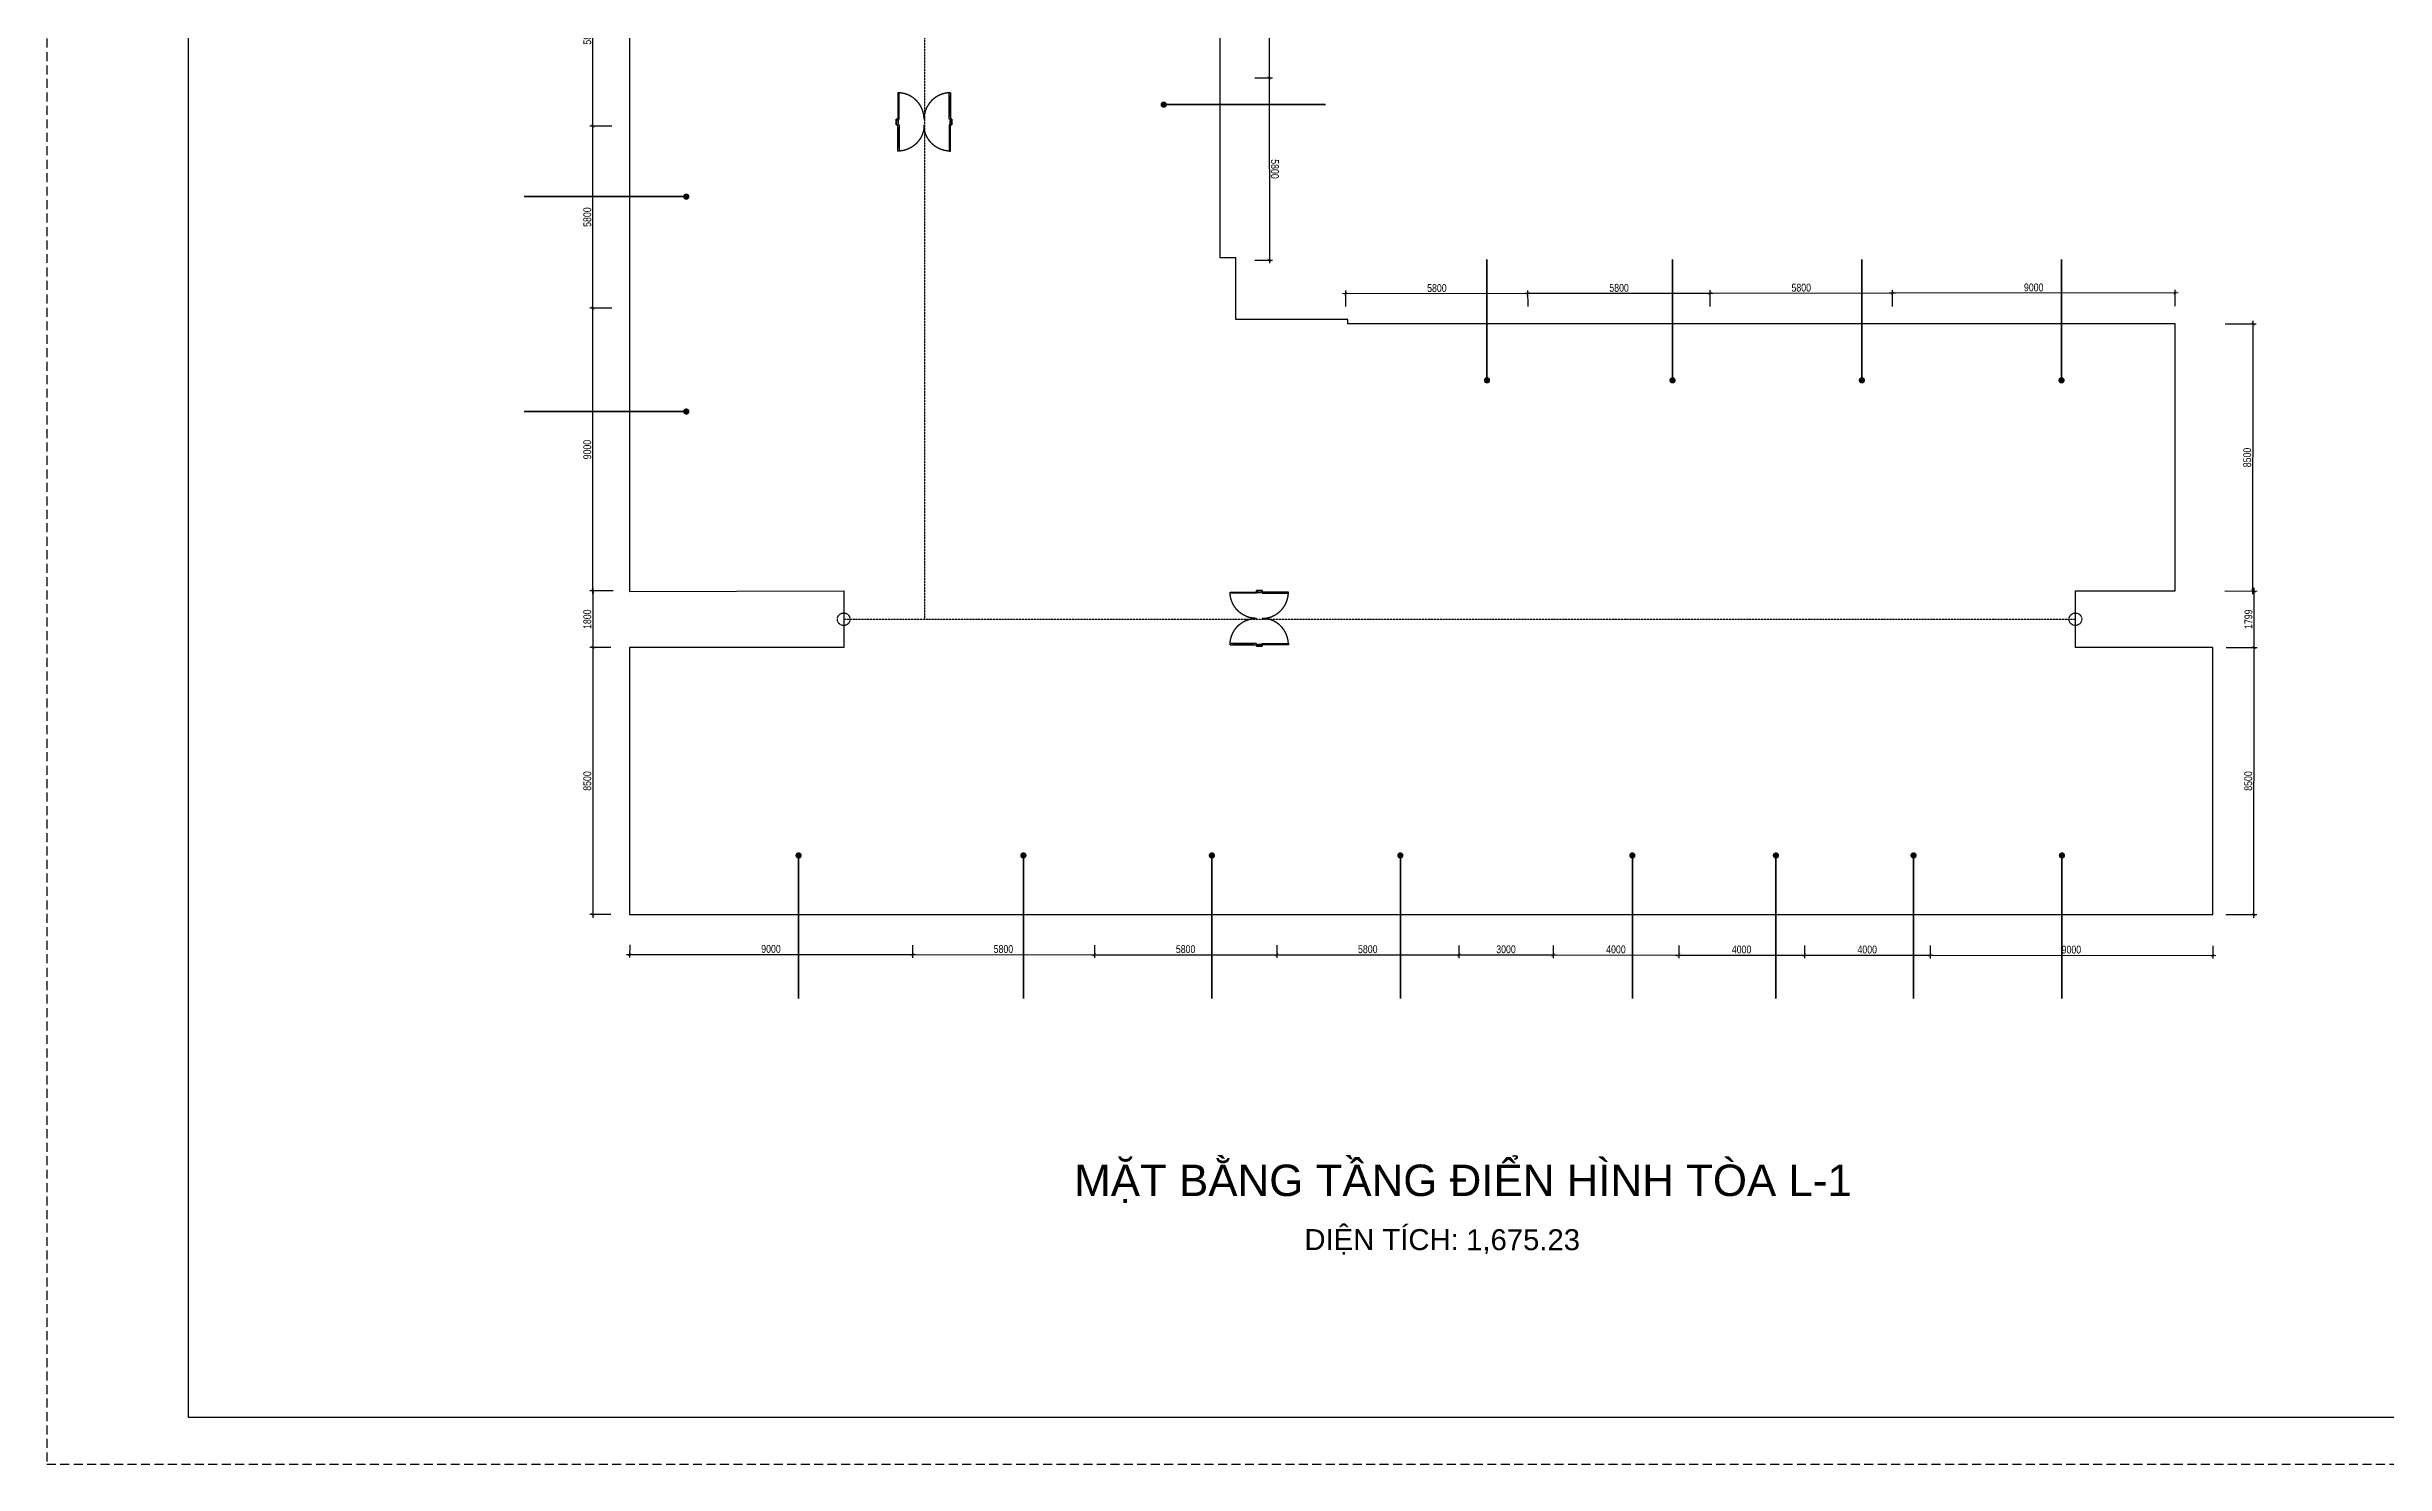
# Model space of a CAD drawing. Header units: millimetres. Extents: x 43 to 148940, y -89269 to -169.
# Drawn here: x 43 to 74492, y -89269 to -44150 of the extents above; entities that cross this region are included whole.
import ezdxf
from ezdxf.enums import TextEntityAlignment as Align

# ---------------------------------------------------------------- set-up
doc = ezdxf.new("R2010")
doc.units = ezdxf.units.MM
doc.linetypes.add('HIDDEN', pattern=[9.525, 6.35, -3.175])
doc.layers.get('0').update_dxf_attribs({"color": 231})
doc.layers.get('DefPoints').update_dxf_attribs({"color": 191})
for name, color, linetype in [('A-DOOR', 142, 'Continuous'), ('MDI-BAO', 1, 'Continuous'), ('S-DIM', 231, 'Continuous')]:
    doc.layers.add(name, color=color, linetype=linetype)
doc.layers.add('A-SHBD', color=7, linetype='Continuous', lineweight=35)
doc.layers.add('A-TEXT', color=255, linetype='Continuous', lineweight=25)
doc.layers.add('MDI-HANHLANG', color=5, linetype='HIDDEN', plot=False)
doc.styles.add('250602-MB CO CAU CĂN HO X1-3A-1$0$style1', font='arial.ttf')
doc.styles.add('VTK_Arial', font='arial.ttf', dxfattribs={"width": 0.8})
doc.dimstyles.new('250602-MB CO CAU CĂN HO X1-3A-1$0$Dim_50', dxfattribs={"dimscale": 50, "dimtxt": 2, "dimasz": 1.5, "dimexe": 1, "dimexo": 0, "dimgap": 1, "dimtad": 1, "dimdec": 0, "dimlfac": -1, "dimzin": 12, "dimdsep": 46, "dimtxsty": '250602-MB CO CAU CĂN HO X1-3A-1$0$style1', "dimblk1": '250602-MB CO CAU CĂN HO X1-3A-1$0$_ARCHTICK', "dimblk2": '250602-MB CO CAU CĂN HO X1-3A-1$0$_ARCHTICK', "dimsah": 1, "dimcen": 1.5, "dimdle": 1.5, "dimclrd": 256, "dimclre": 256, "dimclrt": 2, "dimadec": 1, "dimazin": 3, "dimtm": 1e-09, "dimtfac": 0.416667, "dimtdec": 0, "dimtix": 1, "dimtmove": 2, "dimatfit": 3, "dimfxl": 7, "dimfxlon": 1, "dimtolj": 1, "dimtzin": 0, "dimlwd": -1, "dimlwe": -1, "dimarcsym": 1})
doc.dimstyles.new('A-2.5-DIM100', dxfattribs={"dimscale": 100, "dimtxt": 2.5, "dimasz": 1, "dimexe": 1, "dimexo": 0, "dimgap": 0.5, "dimtad": 1, "dimdec": 0, "dimzin": 12, "dimdsep": 46, "dimtxsty": 'VTK_Arial', "dimblk": 'ARCHTICK', "dimcen": 0, "dimdle": 1, "dimclrd": 256, "dimclre": 256, "dimclrt": 7, "dimadec": 1, "dimazin": 3, "dimtfac": 1, "dimtdec": 0, "dimtmove": 0, "dimatfit": 2, "dimfxl": 20, "dimtolj": 1, "dimtzin": 0, "dimlwd": -1, "dimlwe": -1, "dimarcsym": 0})

# ---------------------------------------------------------------- blocks, each defined once
blk = doc.blocks.new('VTK-A1_BoKhungTen')
at = {"layer": 'DefPoints', "linetype": 'HIDDEN', "ltscale": 0.3}
blk.add_lwpolyline([(0, -594), (840, -594), (840, 0), (0, 0)], close=True, dxfattribs=at)
at = {"layer": 'DefPoints'}
blk.add_lwpolyline([(755, -10), (30, -10), (30, -584), (755, -584)], dxfattribs=at)
blk = doc.blocks.new('*U7')
for p, q in [((-738, -90), (-738, -50)), ((-100, -70), (-738, -70)), ((-100, -90), (-100, -50)), ((-738, -1685), (-738, -1725)), ((-100, -1705), (-738, -1705)), ((-100, -1685), (-100, -1725))]:
    blk.add_line(p, q)
for points in [[(180, 0), (180, -60), (40, -60), (40, -50), (0, -50), (0, 0)], [(0, -50), (0, -90), (-838, -90), (-838, -50)], [(0, -1725), (0, -1685), (-838, -1685), (-838, -1725)], [(180, -1775), (180, -1715), (40, -1715), (40, -1725), (0, -1725), (0, -1775)]]:
    blk.add_lwpolyline(points, close=True)
at = {"linetype": 'HIDDEN', "ltscale": 1000}
for centre, start, end in [((0, -50), 180.00004, 270), ((0, -1725), 90, 179.99996)]:
    blk.add_arc(centre, 838, start, end, dxfattribs=at)
blk = doc.blocks.new('*U8')
for p, q in [((-738, -90), (-738, -50)), ((-100, -70), (-738, -70)), ((-100, -90), (-100, -50)), ((-738, -1685), (-738, -1725)), ((-100, -1705), (-738, -1705)), ((-100, -1685), (-100, -1725))]:
    blk.add_line(p, q)
for points in [[(180, 0), (180, -60), (40, -60), (40, -50), (0, -50), (0, 0)], [(0, -50), (0, -90), (-838, -90), (-838, -50)], [(0, -1725), (0, -1685), (-838, -1685), (-838, -1725)], [(180, -1775), (180, -1715), (40, -1715), (40, -1725), (0, -1725), (0, -1775)]]:
    blk.add_lwpolyline(points, close=True)
at = {"linetype": 'HIDDEN', "ltscale": 1000}
for centre, start, end in [((0, -50), 180.00004, 270), ((0, -1725), 90, 179.99996)]:
    blk.add_arc(centre, 838, start, end, dxfattribs=at)
blk = doc.blocks.new('250602-MB CO CAU CĂN HO X1-3A-1$0$_ARCHTICK')
at = {"color": 0, "linetype": 'ByBlock', "const_width": 0.15}
blk.add_lwpolyline([(-0.5, -0.5), (0.5, 0.5)], dxfattribs=at)
blk = doc.blocks.new('_ArchTick')
at = {"color": 0, "linetype": 'ByBlock', "const_width": 0.15}
blk.add_lwpolyline([(-0.5, -0.5), (0.5, 0.5)], dxfattribs=at)
blk = doc.blocks.new('*D19')
at = {"layer": 'DefPoints', "color": 0, "transparency": 16777216}
for p in [(18079, -61472), (17429, -63272), (18001, -63272)]:
    blk.add_point(p, dxfattribs=at)
at = {"layer": 'S-DIM', "transparency": 16777216}
for p, q in [((18079, -61472), (17329, -61472)), ((17429, -61372), (17429, -63372)), ((18001, -63272), (17329, -63272))]:
    blk.add_line(p, q, dxfattribs=at)
at = {"layer": 'S-DIM', "transparency": 16777216, "xscale": 100, "yscale": 100, "zscale": 100}
for p, rotation in [((17429, -61472), 90), ((17429, -63272), 270)]:
    blk.add_blockref('_ArchTick', p, dxfattribs=dict(at, rotation=rotation))
at = {"layer": 'S-DIM', "color": 7, "transparency": 16777216, "insert": (17252, -62372), "char_height": 250, "attachment_point": 5, "rotation": 90, "style": 'VTK_Arial'}
blk.add_mtext('\\A1;1800', dxfattribs=at)
blk = doc.blocks.new('*D20')
at = {"layer": 'DefPoints', "color": 0, "transparency": 16777216}
for p in [(18001, -63272), (17429, -71772), (18001, -71772)]:
    blk.add_point(p, dxfattribs=at)
at = {"layer": 'S-DIM', "transparency": 16777216}
for p, q in [((18001, -63272), (17329, -63272)), ((17429, -63172), (17429, -71872)), ((18001, -71772), (17329, -71772))]:
    blk.add_line(p, q, dxfattribs=at)
at = {"layer": 'S-DIM', "transparency": 16777216, "xscale": 100, "yscale": 100, "zscale": 100}
for p, rotation in [((17429, -63272), 90), ((17429, -71772), 270)]:
    blk.add_blockref('_ArchTick', p, dxfattribs=dict(at, rotation=rotation))
at = {"layer": 'S-DIM', "color": 7, "transparency": 16777216, "insert": (17252, -67522), "char_height": 250, "attachment_point": 5, "rotation": 90, "style": 'VTK_Arial'}
blk.add_mtext('\\A1;8500', dxfattribs=at)
blk = doc.blocks.new('*D21')
at = {"layer": 'DefPoints', "color": 0, "transparency": 16777216}
for p in [(18601, -72738), (27601, -72743), (27600, -73048)]:
    blk.add_point(p, dxfattribs=at)
at = {"layer": 'S-DIM', "transparency": 16777216}
for p, q in [((18601, -72738), (18600, -73143)), ((27601, -72743), (27600, -73148)), ((18500, -73043), (27700, -73048))]:
    blk.add_line(p, q, dxfattribs=at)
at = {"layer": 'S-DIM', "transparency": 16777216, "xscale": 100, "yscale": 100, "zscale": 100}
for p, rotation in [((18600, -73043), 179.9681690148099), ((27600, -73048), 359.9681690148099)]:
    blk.add_blockref('_ArchTick', p, dxfattribs=dict(at, rotation=rotation))
at = {"layer": 'S-DIM', "color": 7, "transparency": 16777216, "insert": (23100, -72867), "char_height": 250, "attachment_point": 5, "rotation": 359.96817, "style": 'VTK_Arial'}
blk.add_mtext('\\A1;9000', dxfattribs=at)
blk = doc.blocks.new('*D22')
at = {"layer": 'DefPoints', "color": 0, "transparency": 16777216}
for p in [(27601, -72743), (33400, -72746), (33400, -73051)]:
    blk.add_point(p, dxfattribs=at)
at = {"layer": 'S-DIM', "transparency": 16777216}
for p, q in [((27601, -72743), (27600, -73148)), ((33400, -72746), (33400, -73151)), ((27500, -73048), (33500, -73051))]:
    blk.add_line(p, q, dxfattribs=at)
at = {"layer": 'S-DIM', "transparency": 16777216, "xscale": 100, "yscale": 100, "zscale": 100}
for p, rotation in [((27600, -73048), 179.9681690146564), ((33400, -73051), 359.9681690146564)]:
    blk.add_blockref('_ArchTick', p, dxfattribs=dict(at, rotation=rotation))
at = {"layer": 'S-DIM', "color": 7, "transparency": 16777216, "insert": (30500, -72872), "char_height": 250, "attachment_point": 5, "rotation": 359.96817, "style": 'VTK_Arial'}
blk.add_mtext('\\A1;5800', dxfattribs=at)
blk = doc.blocks.new('*D23')
at = {"layer": 'DefPoints', "color": 0, "transparency": 16777216}
for p in [(33400, -72746), (39200, -72749), (39200, -73054)]:
    blk.add_point(p, dxfattribs=at)
at = {"layer": 'S-DIM', "transparency": 16777216}
for p, q in [((33400, -72746), (33400, -73151)), ((39200, -72749), (39200, -73154)), ((33300, -73051), (39300, -73054))]:
    blk.add_line(p, q, dxfattribs=at)
at = {"layer": 'S-DIM', "transparency": 16777216, "xscale": 100, "yscale": 100, "zscale": 100}
for p, rotation in [((33400, -73051), 179.9681690146564), ((39200, -73054), 359.9681690146564)]:
    blk.add_blockref('_ArchTick', p, dxfattribs=dict(at, rotation=rotation))
at = {"layer": 'S-DIM', "color": 7, "transparency": 16777216, "insert": (36300, -72875), "char_height": 250, "attachment_point": 5, "rotation": 359.96817, "style": 'VTK_Arial'}
blk.add_mtext('\\A1;5800', dxfattribs=at)
blk = doc.blocks.new('*D24')
at = {"layer": 'DefPoints', "color": 0, "transparency": 16777216}
for p in [(39200, -72749), (45000, -72753), (45000, -73057)]:
    blk.add_point(p, dxfattribs=at)
at = {"layer": 'S-DIM', "transparency": 16777216}
for p, q in [((39200, -72749), (39200, -73154)), ((45000, -72753), (45000, -73157)), ((39100, -73054), (45100, -73057))]:
    blk.add_line(p, q, dxfattribs=at)
at = {"layer": 'S-DIM', "transparency": 16777216, "xscale": 100, "yscale": 100, "zscale": 100}
for p, rotation in [((39200, -73054), 179.9681690146564), ((45000, -73057), 359.9681690146564)]:
    blk.add_blockref('_ArchTick', p, dxfattribs=dict(at, rotation=rotation))
at = {"layer": 'S-DIM', "color": 7, "transparency": 16777216, "insert": (42100, -72878), "char_height": 250, "attachment_point": 5, "rotation": 359.96817, "style": 'VTK_Arial'}
blk.add_mtext('\\A1;5800', dxfattribs=at)
blk = doc.blocks.new('*D25')
at = {"layer": 'DefPoints', "color": 0, "transparency": 16777216}
for p in [(45000, -72753), (48001, -72754), (48000, -73059)]:
    blk.add_point(p, dxfattribs=at)
at = {"layer": 'S-DIM', "transparency": 16777216}
for p, q in [((45000, -72753), (45000, -73157)), ((48001, -72754), (48000, -73159)), ((44900, -73057), (48100, -73059))]:
    blk.add_line(p, q, dxfattribs=at)
at = {"layer": 'S-DIM', "transparency": 16777216, "xscale": 100, "yscale": 100, "zscale": 100}
for p, rotation in [((45000, -73057), 179.9681690146564), ((48000, -73059), 359.9681690146564)]:
    blk.add_blockref('_ArchTick', p, dxfattribs=dict(at, rotation=rotation))
at = {"layer": 'S-DIM', "color": 7, "transparency": 16777216, "insert": (46500, -72880), "char_height": 250, "attachment_point": 5, "rotation": 359.96817, "style": 'VTK_Arial'}
blk.add_mtext('\\A1;3000', dxfattribs=at)
blk = doc.blocks.new('*D26')
at = {"layer": 'DefPoints', "color": 0, "transparency": 16777216}
for p in [(48001, -72754), (52001, -72756), (52000, -73061)]:
    blk.add_point(p, dxfattribs=at)
at = {"layer": 'S-DIM', "transparency": 16777216}
for p, q in [((48001, -72754), (48000, -73159)), ((52001, -72756), (52000, -73161)), ((47900, -73059), (52100, -73061))]:
    blk.add_line(p, q, dxfattribs=at)
at = {"layer": 'S-DIM', "transparency": 16777216, "xscale": 100, "yscale": 100, "zscale": 100}
for p, rotation in [((48000, -73059), 179.9681690146564), ((52000, -73061), 359.9681690146564)]:
    blk.add_blockref('_ArchTick', p, dxfattribs=dict(at, rotation=rotation))
at = {"layer": 'S-DIM', "color": 7, "transparency": 16777216, "insert": (50000, -72882), "char_height": 250, "attachment_point": 5, "rotation": 359.96817, "style": 'VTK_Arial'}
blk.add_mtext('\\A1;4000', dxfattribs=at)
blk = doc.blocks.new('*D27')
at = {"layer": 'DefPoints', "color": 0, "transparency": 16777216}
for p in [(52001, -72756), (56000, -72759), (56000, -73063)]:
    blk.add_point(p, dxfattribs=at)
at = {"layer": 'S-DIM', "transparency": 16777216}
for p, q in [((52001, -72756), (52000, -73161)), ((56000, -72759), (56000, -73163)), ((51900, -73061), (56100, -73063))]:
    blk.add_line(p, q, dxfattribs=at)
at = {"layer": 'S-DIM', "transparency": 16777216, "xscale": 100, "yscale": 100, "zscale": 100}
for p, rotation in [((52000, -73061), 179.9681690146564), ((56000, -73063), 359.9681690146564)]:
    blk.add_blockref('_ArchTick', p, dxfattribs=dict(at, rotation=rotation))
at = {"layer": 'S-DIM', "color": 7, "transparency": 16777216, "insert": (54000, -72885), "char_height": 250, "attachment_point": 5, "rotation": 359.96817, "style": 'VTK_Arial'}
blk.add_mtext('\\A1;4000', dxfattribs=at)
blk = doc.blocks.new('*D28')
at = {"layer": 'DefPoints', "color": 0, "transparency": 16777216}
for p in [(56000, -72759), (60000, -72761), (60000, -73066)]:
    blk.add_point(p, dxfattribs=at)
at = {"layer": 'S-DIM', "transparency": 16777216}
for p, q in [((56000, -72759), (56000, -73163)), ((60000, -72761), (60000, -73166)), ((55900, -73063), (60100, -73066))]:
    blk.add_line(p, q, dxfattribs=at)
at = {"layer": 'S-DIM', "transparency": 16777216, "xscale": 100, "yscale": 100, "zscale": 100}
for p, rotation in [((56000, -73063), 179.9681690146564), ((60000, -73066), 359.9681690146564)]:
    blk.add_blockref('_ArchTick', p, dxfattribs=dict(at, rotation=rotation))
at = {"layer": 'S-DIM', "color": 7, "transparency": 16777216, "insert": (58000, -72887), "char_height": 250, "attachment_point": 5, "rotation": 359.96817, "style": 'VTK_Arial'}
blk.add_mtext('\\A1;4000', dxfattribs=at)
blk = doc.blocks.new('*D29')
at = {"layer": 'DefPoints', "color": 0, "transparency": 16777216}
for p in [(60000, -72761), (69000, -72766), (69000, -73071)]:
    blk.add_point(p, dxfattribs=at)
at = {"layer": 'S-DIM', "transparency": 16777216}
for p, q in [((60000, -72761), (60000, -73166)), ((69000, -72766), (69000, -73171)), ((59900, -73066), (69100, -73071))]:
    blk.add_line(p, q, dxfattribs=at)
at = {"layer": 'S-DIM', "transparency": 16777216, "xscale": 100, "yscale": 100, "zscale": 100}
for p, rotation in [((60000, -73066), 179.9681690146564), ((69000, -73071), 359.9681690146564)]:
    blk.add_blockref('_ArchTick', p, dxfattribs=dict(at, rotation=rotation))
at = {"layer": 'S-DIM', "color": 7, "transparency": 16777216, "insert": (64500, -72890), "char_height": 250, "attachment_point": 5, "rotation": 359.96817, "style": 'VTK_Arial'}
blk.add_mtext('\\A1;9000', dxfattribs=at)
blk = doc.blocks.new('*D30')
at = {"layer": 'DefPoints', "color": 0, "transparency": 16777216}
for p in [(69429, -63272), (70315, -63273), (69419, -71772)]:
    blk.add_point(p, dxfattribs=at)
at = {"layer": 'S-DIM', "transparency": 16777216}
for p, q in [((69429, -63272), (70415, -63273)), ((70305, -71873), (70315, -63173)), ((69419, -71772), (70405, -71773))]:
    blk.add_line(p, q, dxfattribs=at)
at = {"layer": 'S-DIM', "transparency": 16777216, "xscale": 100, "yscale": 100, "zscale": 100}
for p, rotation in [((70315, -63273), 89.93259323147953), ((70305, -71773), 269.9325932314796)]:
    blk.add_blockref('_ArchTick', p, dxfattribs=dict(at, rotation=rotation))
at = {"layer": 'S-DIM', "color": 7, "transparency": 16777216, "insert": (70132, -67522), "char_height": 250, "attachment_point": 5, "rotation": 89.93259, "style": 'VTK_Arial'}
blk.add_mtext('\\A1;8500', dxfattribs=at)
blk = doc.blocks.new('*D31')
at = {"layer": 'DefPoints', "color": 0, "transparency": 16777216}
for p in [(69431, -61473), (70317, -61474), (69429, -63272)]:
    blk.add_point(p, dxfattribs=at)
at = {"layer": 'S-DIM', "transparency": 16777216}
for p, q in [((69431, -61473), (70417, -61474)), ((70315, -63373), (70317, -61374)), ((69429, -63272), (70415, -63273))]:
    blk.add_line(p, q, dxfattribs=at)
at = {"layer": 'S-DIM', "transparency": 16777216, "xscale": 100, "yscale": 100, "zscale": 100}
for p, rotation in [((70317, -61474), 89.9325932316717), ((70315, -63273), 269.9325932316717)]:
    blk.add_blockref('_ArchTick', p, dxfattribs=dict(at, rotation=rotation))
at = {"layer": 'S-DIM', "color": 7, "transparency": 16777216, "insert": (70138, -62373), "char_height": 250, "attachment_point": 5, "rotation": 89.93259, "style": 'VTK_Arial'}
blk.add_mtext('\\A1;1799', dxfattribs=at)
blk = doc.blocks.new('*D32')
at = {"layer": 'DefPoints', "color": 0, "transparency": 16777216}
for p in [(69396, -52973), (70282, -52974), (69386, -61473)]:
    blk.add_point(p, dxfattribs=at)
at = {"layer": 'S-DIM', "transparency": 16777216}
for p, q in [((69396, -52973), (70382, -52974)), ((70272, -61574), (70282, -52874)), ((69386, -61473), (70372, -61474))]:
    blk.add_line(p, q, dxfattribs=at)
at = {"layer": 'S-DIM', "transparency": 16777216, "xscale": 100, "yscale": 100, "zscale": 100}
for p, rotation in [((70282, -52974), 89.93259323167192), ((70272, -61474), 269.9325932316719)]:
    blk.add_blockref('_ArchTick', p, dxfattribs=dict(at, rotation=rotation))
at = {"layer": 'S-DIM', "color": 7, "transparency": 16777216, "insert": (70099, -57224), "char_height": 250, "attachment_point": 5, "rotation": 89.93259, "style": 'VTK_Arial'}
blk.add_mtext('\\A1;8500', dxfattribs=at)
blk = doc.blocks.new('*D33')
at = {"layer": 'DefPoints', "color": 0, "transparency": 16777216}
for p in [(58800, -51993), (58801, -52420), (67801, -52410)]:
    blk.add_point(p, dxfattribs=at)
at = {"layer": 'S-DIM', "transparency": 16777216}
for p, q in [((67900, -51983), (58700, -51993)), ((58801, -52420), (58800, -51893)), ((67801, -52410), (67800, -51883))]:
    blk.add_line(p, q, dxfattribs=at)
at = {"layer": 'S-DIM', "transparency": 16777216, "xscale": 99.99999999999999, "yscale": 99.99999999999999, "zscale": 99.99999999999999}
for p, rotation in [((58800, -51993), 180.0636619510385), ((67800, -51983), 0.06366195103847616)]:
    blk.add_blockref('_ArchTick', p, dxfattribs=dict(at, rotation=rotation))
at = {"layer": 'S-DIM', "color": 7, "transparency": 16777216, "insert": (63300, -51811), "char_height": 250, "attachment_point": 5, "rotation": 0.06366, "style": 'VTK_Arial'}
blk.add_mtext('\\A1;9000', dxfattribs=at)
blk = doc.blocks.new('*D34')
at = {"layer": 'DefPoints', "color": 0, "transparency": 16777216}
for p in [(53000, -52000), (53001, -52420), (58801, -52420)]:
    blk.add_point(p, dxfattribs=at)
at = {"layer": 'S-DIM', "transparency": 16777216}
for p, q in [((58900, -51993), (52900, -52000)), ((53001, -52420), (53000, -51900)), ((58801, -52420), (58800, -51893))]:
    blk.add_line(p, q, dxfattribs=at)
at = {"layer": 'S-DIM', "transparency": 16777216, "xscale": 99.99999999999999, "yscale": 99.99999999999999, "zscale": 99.99999999999999}
for p, rotation in [((53000, -52000), 180.0636619510384), ((58800, -51993), 0.06366195103847616)]:
    blk.add_blockref('_ArchTick', p, dxfattribs=dict(at, rotation=rotation))
at = {"layer": 'S-DIM', "color": 7, "transparency": 16777216, "insert": (55900, -51819), "char_height": 250, "attachment_point": 5, "rotation": 0.06366, "style": 'VTK_Arial'}
blk.add_mtext('\\A1;5800', dxfattribs=at)
blk = doc.blocks.new('*D35')
at = {"layer": 'DefPoints', "color": 0, "transparency": 16777216}
for p in [(47200, -52006), (47201, -52420), (53001, -52420)]:
    blk.add_point(p, dxfattribs=at)
at = {"layer": 'S-DIM', "transparency": 16777216}
for p, q in [((53100, -52000), (47100, -52006)), ((47201, -52420), (47200, -51906)), ((53001, -52420), (53000, -51900))]:
    blk.add_line(p, q, dxfattribs=at)
at = {"layer": 'S-DIM', "transparency": 16777216, "xscale": 99.99999999999999, "yscale": 99.99999999999999, "zscale": 99.99999999999999}
for p, rotation in [((47200, -52006), 180.0636619510384), ((53000, -52000), 0.06366195103847616)]:
    blk.add_blockref('_ArchTick', p, dxfattribs=dict(at, rotation=rotation))
at = {"layer": 'S-DIM', "color": 7, "transparency": 16777216, "insert": (50100, -51825), "char_height": 250, "attachment_point": 5, "rotation": 0.06366, "style": 'VTK_Arial'}
blk.add_mtext('\\A1;5800', dxfattribs=at)
blk = doc.blocks.new('*D36')
at = {"layer": 'DefPoints', "color": 0, "transparency": 16777216}
for p in [(41400, -52013), (41401, -52420), (47201, -52420)]:
    blk.add_point(p, dxfattribs=at)
at = {"layer": 'S-DIM', "transparency": 16777216}
for p, q in [((47300, -52006), (41300, -52013)), ((41401, -52420), (41400, -51913)), ((47201, -52420), (47200, -51906))]:
    blk.add_line(p, q, dxfattribs=at)
at = {"layer": 'S-DIM', "transparency": 16777216, "xscale": 99.99999999999999, "yscale": 99.99999999999999, "zscale": 99.99999999999999}
for p, rotation in [((41400, -52013), 180.0636619510384), ((47200, -52006), 0.06366195103847616)]:
    blk.add_blockref('_ArchTick', p, dxfattribs=dict(at, rotation=rotation))
at = {"layer": 'S-DIM', "color": 7, "transparency": 16777216, "insert": (44300, -51832), "char_height": 250, "attachment_point": 5, "rotation": 0.06366, "style": 'VTK_Arial'}
blk.add_mtext('\\A1;5800', dxfattribs=at)
blk = doc.blocks.new('*D42')
at = {"layer": 'DefPoints', "color": 0, "transparency": 16777216}
for p in [(38498, -39341), (38501, -45141), (38962, -45141)]:
    blk.add_point(p, dxfattribs=at)
at = {"layer": 'S-DIM', "transparency": 16777216}
for p, q in [((38498, -39341), (39059, -39341)), ((38959, -39241), (38963, -45241)), ((38501, -45141), (39062, -45141))]:
    blk.add_line(p, q, dxfattribs=at)
at = {"layer": 'S-DIM', "transparency": 16777216, "xscale": 100, "yscale": 100, "zscale": 100}
for p, rotation in [((38959, -39341), 90.03183098534367), ((38962, -45141), 270.0318309853437)]:
    blk.add_blockref('_ArchTick', p, dxfattribs=dict(at, rotation=rotation))
at = {"layer": 'S-DIM', "color": 7, "transparency": 16777216, "insert": (39139, -42241), "char_height": 250, "attachment_point": 5, "rotation": 270.03183, "style": 'VTK_Arial'}
blk.add_mtext('\\A1;5800', dxfattribs=at)
blk = doc.blocks.new('*D43')
at = {"layer": 'DefPoints', "color": 0, "transparency": 16777216}
for p in [(38501, -45141), (38504, -50941), (38966, -50941)]:
    blk.add_point(p, dxfattribs=at)
at = {"layer": 'S-DIM', "transparency": 16777216}
for p, q in [((38501, -45141), (39062, -45141)), ((38962, -45041), (38966, -51041)), ((38504, -50941), (39066, -50941))]:
    blk.add_line(p, q, dxfattribs=at)
at = {"layer": 'S-DIM', "transparency": 16777216, "xscale": 100, "yscale": 100, "zscale": 100}
for p, rotation in [((38962, -45141), 90.03183098534367), ((38966, -50941), 270.0318309853437)]:
    blk.add_blockref('_ArchTick', p, dxfattribs=dict(at, rotation=rotation))
at = {"layer": 'S-DIM', "color": 7, "transparency": 16777216, "insert": (39142, -48041), "char_height": 250, "attachment_point": 5, "rotation": 270.03183, "style": 'VTK_Arial'}
blk.add_mtext('\\A1;5800', dxfattribs=at)
blk = doc.blocks.new('*D72')
at = {"layer": 'DefPoints', "color": 0, "transparency": 16777216}
for p in [(17429, -52472), (18034, -52472), (18079, -61472)]:
    blk.add_point(p, dxfattribs=at)
at = {"layer": 'S-DIM', "transparency": 16777216}
for p, q in [((18034, -52472), (17329, -52472)), ((17429, -61572), (17429, -52372)), ((18079, -61472), (17329, -61472))]:
    blk.add_line(p, q, dxfattribs=at)
at = {"layer": 'S-DIM', "transparency": 16777216, "xscale": 100, "yscale": 100, "zscale": 100}
for p, rotation in [((17429, -52472), 90), ((17429, -61472), 270)]:
    blk.add_blockref('_ArchTick', p, dxfattribs=dict(at, rotation=rotation))
at = {"layer": 'S-DIM', "color": 7, "transparency": 16777216, "insert": (17252, -56972), "char_height": 250, "attachment_point": 5, "rotation": 90, "style": 'VTK_Arial'}
blk.add_mtext('\\A1;9000', dxfattribs=at)
blk = doc.blocks.new('*D73')
at = {"layer": 'DefPoints', "color": 0, "transparency": 16777216}
for p in [(17429, -46672), (18034, -46672), (18034, -52472)]:
    blk.add_point(p, dxfattribs=at)
at = {"layer": 'S-DIM', "transparency": 16777216}
for p, q in [((18034, -46672), (17329, -46672)), ((17429, -52572), (17429, -46572)), ((18034, -52472), (17329, -52472))]:
    blk.add_line(p, q, dxfattribs=at)
at = {"layer": 'S-DIM', "transparency": 16777216, "xscale": 100, "yscale": 100, "zscale": 100}
for p, rotation in [((17429, -46672), 90), ((17429, -52472), 270)]:
    blk.add_blockref('_ArchTick', p, dxfattribs=dict(at, rotation=rotation))
at = {"layer": 'S-DIM', "color": 7, "transparency": 16777216, "insert": (17252, -49572), "char_height": 250, "attachment_point": 5, "rotation": 90, "style": 'VTK_Arial'}
blk.add_mtext('\\A1;5800', dxfattribs=at)
blk = doc.blocks.new('*D74')
at = {"layer": 'DefPoints', "color": 0, "transparency": 16777216}
for p in [(17429, -40872), (18034, -40872), (18034, -46672)]:
    blk.add_point(p, dxfattribs=at)
at = {"layer": 'S-DIM', "transparency": 16777216}
for p, q in [((18034, -40872), (17329, -40872)), ((17429, -46772), (17429, -40772)), ((18034, -46672), (17329, -46672))]:
    blk.add_line(p, q, dxfattribs=at)
at = {"layer": 'S-DIM', "transparency": 16777216, "xscale": 100, "yscale": 100, "zscale": 100}
for p, rotation in [((17429, -40872), 90), ((17429, -46672), 270)]:
    blk.add_blockref('_ArchTick', p, dxfattribs=dict(at, rotation=rotation))
at = {"layer": 'S-DIM', "color": 7, "transparency": 16777216, "insert": (17252, -43772), "char_height": 250, "attachment_point": 5, "rotation": 90, "style": 'VTK_Arial'}
blk.add_mtext('\\A1;5800', dxfattribs=at)

msp = doc.modelspace()

# ---------------------------------------------------------------- linework, layer by layer
at = {"layer": 'MDI-BAO', "elevation": 0}
msp.add_lwpolyline([(69000.7, -63271.7), (64628.1, -63271.7), (64628.1, -61471.7), (67800.7, -61471.7), (67800.7, -52971.7), (41465.7, -52971.7), (41465.7, -52826.7), (37900.7, -52826.7), (37900.7, -50871.7), (37400.5, -50871.7), (37401, -13541.7), (28900.7, -13541.7), (28900.7, -17271.6), (27098.2, -17271.6), (27103.3, -10971.7), (18600.5, -10971.7), (18600.5, -61486.7), (25414.7, -61471.7), (25414.7, -63271.7), (18600.7, -63271.7), (18600.7, -71771.7), (69000.7, -71771.7)], close=True, dxfattribs=at)
at = {"layer": 'MDI-HANHLANG'}
for p, q in [((28000.7, -62371.7), (28000.7, -17271.6)), ((25414.7, -62371.7), (64628.1, -62371.7))]:
    msp.add_line(p, q, dxfattribs=at)
for centre in [(25414.7, -62371.7), (64628.1, -62371.7)]:
    msp.add_circle(centre, 200, dxfattribs=at)

# ---------------------------------------------------------------- block references
at = {"layer": 'A-DOOR'}
for p, rotation in [((28860.9, -46453.1), 270), ((38734.9, -63231.8), 180)]:
    msp.add_blockref('*U8', p, dxfattribs=dict(at, rotation=rotation))
at = {"layer": 'A-DOOR', "xscale": -1}
for p, rotation in [((28860.9, -46633.1), 270), ((38554.9, -63231.8), 180)]:
    msp.add_blockref('*U7', p, dxfattribs=dict(at, rotation=rotation))
at = {"layer": 'DefPoints', "xscale": 150, "yscale": 150, "zscale": 150}
msp.add_blockref('VTK-A1_BoKhungTen', (43.4, -168.9), dxfattribs=at)

# ---------------------------------------------------------------- texts
at = {"layer": 'A-TEXT', "style": 'VTK_Arial'}
msp.add_text('MẶT BẰNG TẦNG ĐIỂN HÌNH TÒA L-1', height=1000, dxfattribs=at).set_placement((45132.5, -80732), align=Align.CENTER)
for s, p in [('DIỆN TÍCH:', (40082.4, -82451.9)), ('1,675.23', (45231.5, -82455.8))]:
    msp.add_text(s, height=666.67, dxfattribs=at).set_placement(p)

# ---------------------------------------------------------------- dimensions: what is measured, and where the dimension line sits
at = {"layer": 'S-DIM'}
for base, p1, p2, angle, picture, middle in [((38962.5, -45141.2), (38498, -39341.4), (38501.3, -45141.4), 90.031831, '*D42', (39138.5, -42241.1)), ((17429.4, -40871.7), (18034.2, -46671.7), (18034.2, -40871.7), 90, '*D74', (17251.7, -43771.7)), ((38965.7, -50941.1), (38501.3, -45141.4), (38504.5, -50941.4), 90.031831, '*D43', (39141.8, -48041)), ((17429.4, -46671.7), (18034.2, -52471.7), (18034.2, -46671.7), 90, '*D73', (17251.7, -49571.7)), ((41400.3, -52012.6), (47200.7, -52420.2), (41400.7, -52420.2), 0.063662, '*D36', (44300.1, -51831.7)), ((47200.3, -52006.1), (53000.7, -52420.2), (47200.7, -52420.2), 0.063662, '*D35', (50100.1, -51825.3)), ((53000.3, -51999.7), (58800.7, -52420.2), (53000.7, -52420.2), 0.063662, '*D34', (55900.1, -51818.8)), ((17429.4, -52471.7), (18079.2, -61471.7), (18034.2, -52471.7), 90, '*D72', (17251.7, -56971.7)), ((70282.1, -52973.9), (69386.4, -61472.9), (69396.4, -52972.9), 269.932593, '*D32', (70099.5, -57223.7)), ((17429.4, -63271.7), (18079.2, -61471.7), (18000.7, -63271.7), 90, '*D19', (17251.7, -62371.7)), ((70317.1, -61473.9), (69429.3, -63271.5), (69431.4, -61472.9), 269.932593, '*D31', (70138.4, -62373)), ((17429.4, -71771.7), (18000.7, -63271.7), (18000.7, -71771.7), 90, '*D20', (17251.7, -67521.7)), ((33400.3, -73050.8), (27600.5, -72742.9), (33400.5, -72746.1), 179.968169, '*D22', (30500.4, -72871.5)), ((39200.3, -73054), (33400.5, -72746.1), (39200.5, -72749.4), 179.968169, '*D23', (36300.4, -72874.7)), ((45000.3, -73057.2), (39200.5, -72749.4), (45000.5, -72752.6), 179.968169, '*D24', (42100.4, -72878)), ((48000.4, -73058.9), (45000.5, -72752.6), (48000.6, -72754.3), 179.968169, '*D25', (46500.5, -72880.3)), ((52000.3, -73061.1), (48000.6, -72754.3), (52000.5, -72756.5), 179.968169, '*D26', (50000.5, -72882.4)), ((56000.3, -73063.3), (52000.5, -72756.5), (56000.5, -72758.7), 179.968169, '*D27', (54000.4, -72884.6)), ((60000.3, -73065.6), (56000.5, -72758.7), (60000.5, -72760.9), 179.968169, '*D28', (58000.4, -72886.8)), ((69000.3, -73070.6), (60000.5, -72760.9), (69000.5, -72765.9), 179.968169, '*D29', (64500.4, -72890.4))]:
    dim = msp.add_linear_dim(base=base, p1=p1, p2=p2, angle=angle, dimstyle='A-2.5-DIM100', override={"dimpost": '\\X', "dimtmove": 1}, dxfattribs=at)
    dim.commit()
    dim.dimension.update_dxf_attribs({"geometry": picture, "text_midpoint": middle})
for p1, p2, distance, picture, middle in [((67800.7, -52410.2), (58800.7, -52420.2), -426.9, '*D33', (63300.1, -51810.6)), ((69419.3, -71771.5), (69429.3, -63271.5), -885.7, '*D30', (70132.4, -67522.3)), ((18600.5, -72737.9), (27600.5, -72742.9), -304.6, '*D21', (23100.4, -72867.4))]:
    dim = msp.add_aligned_dim(p1=p1, p2=p2, distance=distance, dimstyle='A-2.5-DIM100', override={"dimpost": '\\X'}, dxfattribs=at)
    dim.commit()
    dim.dimension.update_dxf_attribs({"geometry": picture, "text_midpoint": middle})

# ---------------------------------------------------------------- leaders
at = {"layer": 'A-SHBD'}
for points in [[(35603.9, -45992.7, 0), (40748.7, -45992.7, 0)], [(20402.1, -48920.4, 0), (15244.2, -48920.4, 0)], [(45894.1, -54768.1), (45894.1, -50921.7)], [(51802.4, -54768.1), (51802.4, -50921.7)], [(57831, -54768.1), (57831, -50921.7)], [(64186.6, -54768.1), (64186.6, -50921.7)], [(20402.1, -55761.2, 0), (15244.2, -55761.2, 0)], [(23979, -69891.4), (23978.9, -74442.7)], [(31136.2, -69891.4), (31136.1, -74442.7)], [(37136.2, -69891.4), (37136.1, -74442.7)], [(43136.2, -69891.4), (43136.1, -74442.7)], [(50522.5, -69891.4), (50522.5, -74442.7)], [(55094, -69891.4), (55094, -74442.7)], [(59475.4, -69891.4), (59475.4, -74442.7)], [(64200, -69891.4), (64200, -74442.7)]]:
    msp.add_leader(points, dimstyle='250602-MB CO CAU CĂN HO X1-3A-1$0$Dim_50', override={"dimasz": 4, "dimtad": 0, "dimldrblk": 'Dot', "dimtfill": 1}, dxfattribs=at)

doc.saveas('drawing.dxf')
